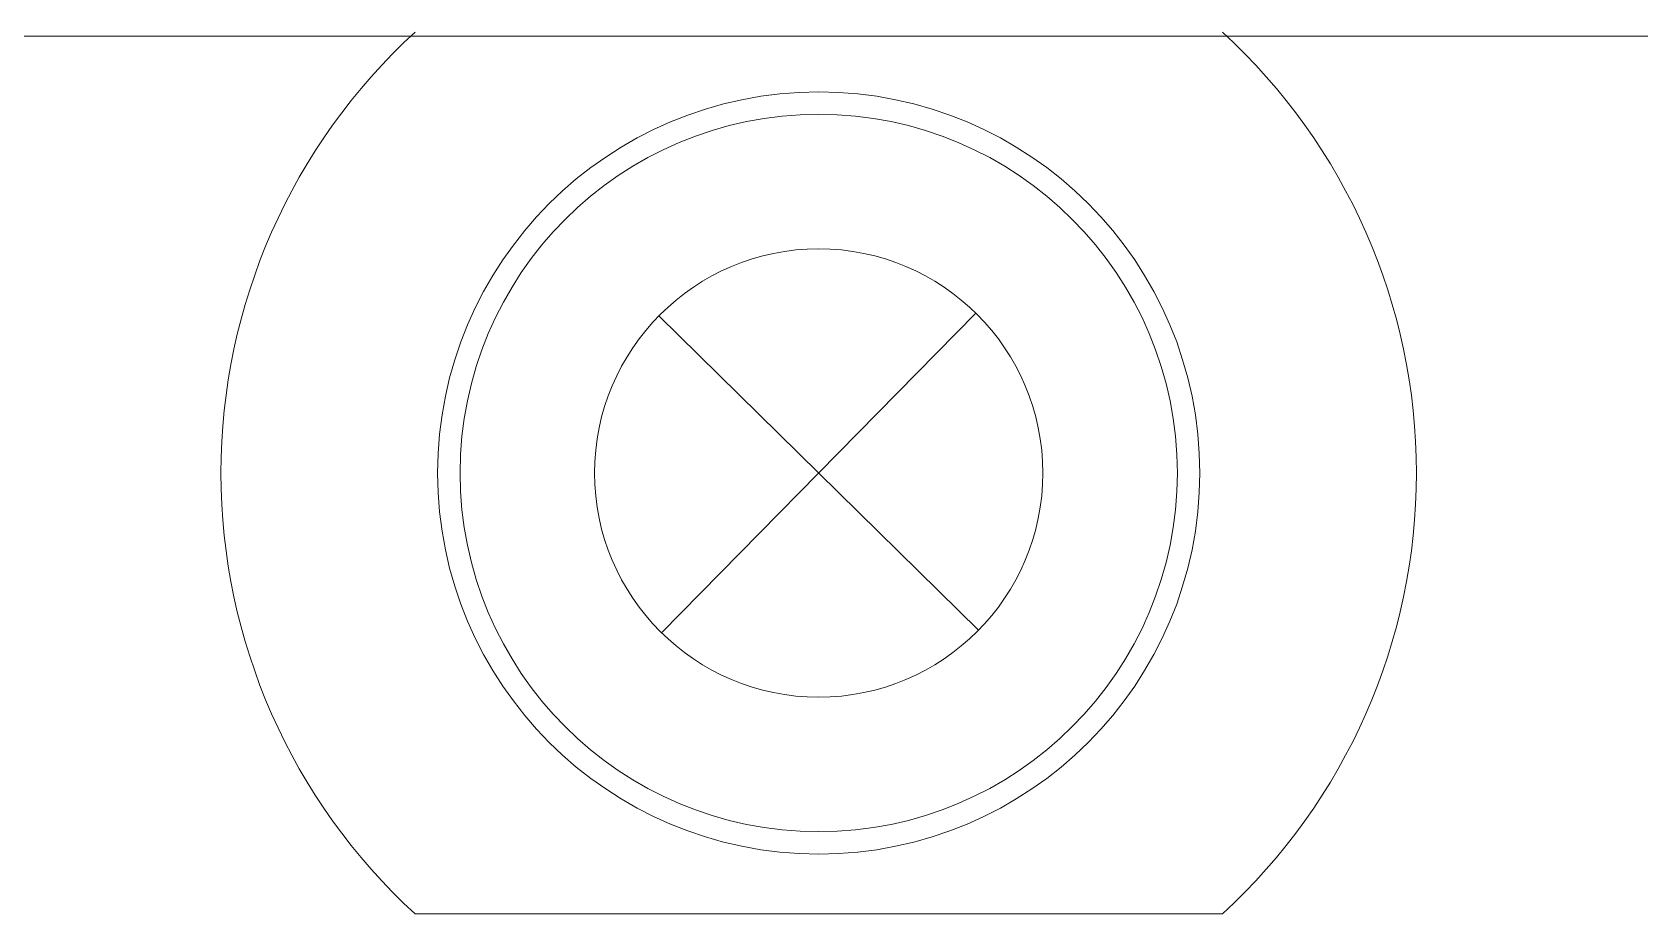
# Model space of a CAD drawing. Extents: x -194 to 239, y -574 to -265.
# Drawn here: x -79.997 to -76.594, y -299.531 to -297.665 of the extents above; entities that cross this region are included whole.
import ezdxf

# ---------------------------------------------------------------- set-up
doc = ezdxf.new("R2010")
doc.units = 0
doc.header["$LTSCALE"] = 0.5
doc.layers.add('UMRISSE', color=7, linetype='CONTINUOUS')
doc.layers.add('VISIBLE', color=7, linetype='CONTINUOUS', lineweight=0)

msp = doc.modelspace()

# ---------------------------------------------------------------- linework, layer by layer
at = {"layer": 'UMRISSE', "lineweight": 5}
msp.add_line((-63.37232, -297.67312), (-82.64868, -297.67312), dxfattribs=at)
at = {"layer": 'UMRISSE', "color": 7, "lineweight": 5}
for p, q in [((-77.99392, -298.93049), (-78.67052, -298.26489)), ((-78.66502, -298.93599), (-77.99942, -298.25939))]:
    msp.add_line(p, q, dxfattribs=at)
at = {"layer": 'VISIBLE', "color": 7, "lineweight": 5}
msp.add_line((-79.18654, -299.53063), (-77.4779, -299.53063), dxfattribs=at)
for radius in [0.80644, 0.759, 0.47438]:
    msp.add_circle((-78.33222, -298.59769), radius, dxfattribs=at)
for start, end in [(132.48111, 227.51889), (312.48111, 47.51889)]:
    msp.add_arc((-78.33222, -298.59769), 1.26501, start, end, dxfattribs=at)

doc.saveas('drawing.dxf')
